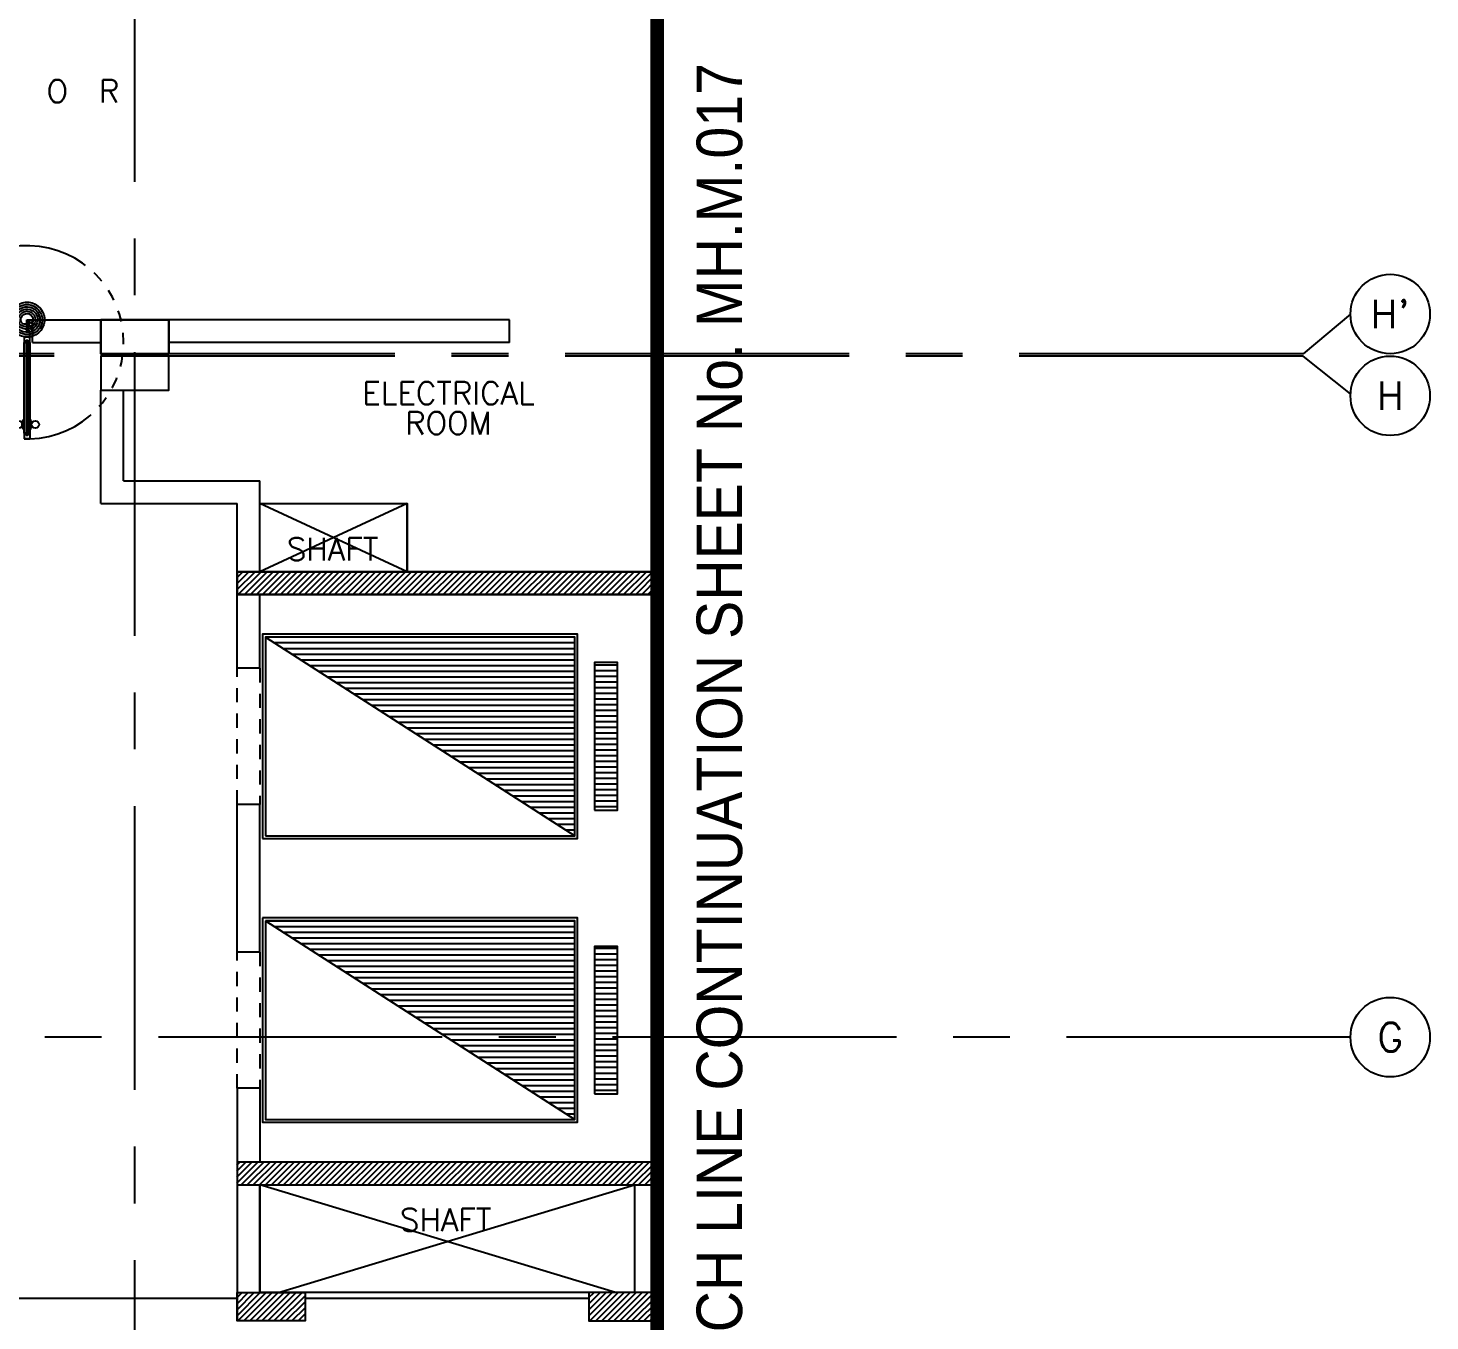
# Model space of a CAD drawing. Extents: x 417866242 to 417866861, y 43498051 to 43498155.
# Drawn here: x 417866848.37 to 417866860.72, y 43498101.52 to 43498112.91 of the extents above; entities that cross this region are included whole.
import ezdxf
from ezdxf.enums import TextEntityAlignment as Align

# ---------------------------------------------------------------- set-up
doc = ezdxf.new("R2010")
doc.units = 0
doc.header["$MEASUREMENT"] = 0
for name, pattern in [('CENTER2', [1.125, 0.75, -0.125, 0.125, -0.125]), ('CENTERX2', [4, 2.5, -0.5, 0.5, -0.5]), ('HIDDEN', [0.375, 0.25, -0.125]), ('HIDDEN2', [0.1875, 0.125, -0.0625])]:
    doc.linetypes.add(name, pattern=pattern)
doc.layers.get('0').update_dxf_attribs({"linetype": 'CONTINUOUS'})
for name, color, linetype in [('AX', 11, 'CONTINUOUS'), ('AX-CR', 7, 'CONTINUOUS'), ('AX-TXT', 2, 'CONTINUOUS'), ('AXES', 11, 'CENTERX2'), ('COL', 11, 'CONTINUOUS'), ('DOOR', 11, 'CONTINUOUS'), ('ELEV', 2, 'CONTINUOUS'), ('HAT', 11, 'CONTINUOUS'), ('HIDDEN', 11, 'HIDDEN2'), ('LIFTS', 11, 'CONTINUOUS'), ('RM-NAME', 11, 'CONTINUOUS'), ('SHAFT', 11, 'CONTINUOUS'), ('TXT1', 2, 'CONTINUOUS'), ('WALL', 11, 'CONTINUOUS')]:
    doc.layers.add(name, color=color, linetype=linetype)
doc.styles.add('ROMANS', font='ROMANS.shx', dxfattribs={"width": 0.6})
doc.styles.add('TTXT', font='ARIAL.TTF', dxfattribs={"width": 0.6})

# ---------------------------------------------------------------- blocks, each defined once
blk = doc.blocks.new('*X50')
at = {"color": 0}
for p, q in [((503898.8980285886, 131750), (506611.9327893695, 131750)), ((503976.7551405845, 131700), (506611.9327893695, 131700)), ((504054.6122525804, 131650), (506611.9327893695, 131650)), ((504132.4693645762, 131600), (506611.9327893695, 131600)), ((504210.3264765721, 131550), (506611.9327893695, 131550)), ((504288.183588568, 131500), (506611.9327893695, 131500)), ((504366.0407005639, 131450), (506611.9327893695, 131450)), ((504443.8978125597, 131400), (506611.9327893695, 131400)), ((504521.7549245557, 131350), (506611.9327893695, 131350)), ((504599.6120365515, 131300), (506611.9327893695, 131300)), ((504677.4691485474, 131250), (506611.9327893695, 131250)), ((504755.3262605433, 131200), (506611.9327893695, 131200)), ((504833.1833725392, 131150), (506611.9327893695, 131150)), ((504911.040484535, 131100), (506611.9327893695, 131100)), ((504988.8975965309, 131050), (506611.9327893695, 131050)), ((505066.7547085268, 131000), (506611.9327893695, 131000)), ((505144.6118205227, 130950), (506611.9327893695, 130950)), ((505222.4689325186, 130900), (506611.9327893695, 130900)), ((505300.3260445144, 130850), (506611.9327893695, 130850)), ((505378.1831565103, 130800), (506611.9327893695, 130800)), ((505456.0402685062, 130750), (506611.9327893695, 130750)), ((505533.8973805021, 130700), (506611.9327893695, 130700)), ((505611.7544924979, 130650), (506611.9327893695, 130650)), ((505689.6116044939, 130600), (506611.9327893695, 130600)), ((505767.4687164897, 130550), (506611.9327893695, 130550)), ((505845.3258284856, 130500), (506611.9327893695, 130500)), ((505923.1829404815, 130450), (506611.9327893695, 130450)), ((506001.0400524774, 130400), (506611.9327893695, 130400)), ((506078.8971644733, 130350), (506611.9327893695, 130350)), ((506156.7542764691, 130300), (506611.9327893695, 130300)), ((506234.611388465, 130250), (506611.9327893695, 130250)), ((506312.4685004609, 130200), (506611.9327893695, 130200)), ((506390.3256124568, 130150), (506611.9327893695, 130150)), ((506468.1827244526, 130100), (506611.9327893695, 130100)), ((506546.0398364485, 130050), (506611.9327893695, 130050))]:
    blk.add_line(p, q, dxfattribs=at)
blk = doc.blocks.new('*X49')
at = {"color": 0}
for p, q in [((140176.4757005259, 227700), (140376.4757005259, 227700)), ((140176.4757005259, 227650), (140376.4757005259, 227650)), ((140176.4757005259, 227600), (140376.4757005259, 227600)), ((140176.4757005259, 227550), (140376.4757005259, 227550)), ((140176.4757005259, 227500), (140376.4757005259, 227500)), ((140176.4757005259, 227450), (140376.4757005259, 227450)), ((140176.4757005259, 227400), (140376.4757005259, 227400)), ((140176.4757005259, 227350), (140376.4757005259, 227350)), ((140176.4757005259, 227300), (140376.4757005259, 227300)), ((140176.4757005259, 227250), (140376.4757005259, 227250)), ((140176.4757005259, 227200), (140376.4757005259, 227200)), ((140176.4757005259, 227150), (140376.4757005259, 227150)), ((140176.4757005259, 227100), (140376.4757005259, 227100)), ((140176.4757005259, 227050), (140376.4757005259, 227050)), ((140176.4757005259, 227000), (140376.4757005259, 227000)), ((140176.4757005259, 226950), (140376.4757005259, 226950)), ((140176.4757005259, 226900), (140376.4757005259, 226900)), ((140176.4757005259, 226850), (140376.4757005259, 226850)), ((140176.4757005259, 226800), (140376.4757005259, 226800)), ((140176.4757005259, 226750), (140376.4757005259, 226750)), ((140176.4757005259, 226700), (140376.4757005259, 226700)), ((140176.4757005259, 226650), (140376.4757005259, 226650)), ((140176.4757005259, 226600), (140376.4757005259, 226600)), ((140176.4757005259, 226550), (140376.4757005259, 226550)), ((140176.4757005259, 226500), (140376.4757005259, 226500)), ((140176.4757005259, 226450), (140376.4757005259, 226450))]:
    blk.add_line(p, q, dxfattribs=at)
blk = doc.blocks.new('A$C272A55A0')
at = {"layer": 'DOOR', "color": 0, "linetype": 'ByBlock'}
for p, q in [((-0.0001203324354719371, 900.3541752648598), (-0.0001203324500238523, 1050.354175264831)), ((49.99987966756453, 1050.354175264918), (-0.0001203324354719371, 1050.354175264918)), ((49.99987966756453, 950.354175264918), (49.99987966756453, 1050.354175264918)), ((1749.999879667535, 950.354175264918), (1749.999879667535, 1050.354175264918)), ((1749.999879667535, 1050.354175264918), (1799.999879667535, 1050.354175264918)), ((1799.999879667535, 1050.354175264918), (1799.999879667535, 900.354175264918)), ((-0.0001203324354719371, 900.354175264918), (24.99987966756453, 900.354175264918)), ((24.99987966756453, 950.354175264918), (49.99987966756453, 950.354175264918)), ((24.99987966756453, 900.354175264918), (24.99987966756453, 950.354175264918)), ((74.99987966756453, 900.354175264918), (24.99987966756453, 900.354175264918)), ((24.99987966756453, 850.354175264918), (24.99987966756453, 900.354175264918)), ((57.99987966756453, 870.354175264918), (41.99987966756453, 870.354175264918)), ((41.99987966756453, 870.354175264918), (41.99987966756453, 850.354175264918)), ((57.99987966756453, 850.354175264918), (57.99987966756453, 870.354175264918)), ((74.99987966756453, 900.354175264918), (74.99987966756453, 850.354175264918)), ((1724.999879667535, 900.354175264918), (1774.999879667535, 900.354175264918)), ((1724.999879667535, 900.354175264918), (1724.999879667535, 850.354175264918)), ((1741.999879667535, 870.354175264918), (1757.999879667535, 870.354175264918)), ((1741.999879667535, 850.354175264918), (1741.999879667535, 870.354175264918)), ((1774.999879667535, 950.354175264918), (1749.999879667535, 950.354175264918)), ((1757.999879667535, 870.354175264918), (1757.999879667535, 850.354175264918)), ((1774.999879667535, 900.354175264918), (1774.999879667535, 950.354175264918)), ((1799.999879667535, 900.354175264918), (1774.999879667535, 900.354175264918)), ((1774.999879667535, 850.354175264918), (1774.999879667535, 900.354175264918)), ((41.99987966756453, 850.354175264918), (24.99987966756453, 850.354175264918)), ((74.99987966756453, 850.354175264918), (57.99987966756453, 850.354175264918)), ((1724.999879667535, 850.354175264918), (1741.999879667535, 850.354175264918)), ((1757.999879667535, 850.354175264918), (1774.999879667535, 850.354175264918)), ((1717.799879667495, 160.1117180435103), (1708.799879667495, 160.1117180435103)), ((1708.799879667495, 95.31171804352198), (1708.799879667495, 160.1117180435103)), ((1724.999879667535, 172.7117180435162), (1717.799879667495, 172.7117180435162)), ((1717.799879667495, 172.7117180435162), (1717.799879667495, 82.71171804351616)), ((1717.799879667495, 95.31171804352198), (1717.799879667495, 160.1117180435103)), ((1774.999879667535, 172.7117180435162), (1782.199879667576, 172.7117180435162)), ((1782.199879667576, 172.7117180435162), (1782.199879667576, 82.71171804351616)), ((1782.199879667576, 160.1117180435103), (1791.199879667576, 160.1117180435103)), ((1782.199879667576, 95.31171804352198), (1782.199879667576, 160.1117180435103)), ((1791.199879667576, 95.31171804352198), (1791.199879667576, 160.1117180435103)), ((24.99987966756453, 50.35417526491801), (41.99987966753542, 50.35417526491801)), ((24.99987966756453, 50.35417526491801), (24.99987966756453, 0.3541752649180125)), ((24.99987966756453, 0.3541752649180125), (74.99987966756453, 0.3541752649180125)), ((74.99987966756453, 0.3541752649180125), (24.99987966756453, 0.3541752649180125)), ((41.99987966753542, 50.35417526491801), (41.99987966753542, 30.35417526491801)), ((41.99987966756453, 30.35417526491801), (57.99987966756453, 30.35417526491801)), ((57.99987966756453, 50.35417526491801), (74.99987966756453, 50.35417526491801)), ((57.99987966756453, 50.35417526491801), (57.99987966756453, 30.35417526491801)), ((74.99987966756453, 50.35417526491801), (74.99987966704066, 0.3541752648889087)), ((1717.799879667495, 95.31171804352198), (1708.799879667495, 95.31171804352198)), ((1724.999879667535, 82.71171804351616), (1717.799879667495, 82.71171804351616)), ((1741.999879667535, 50.35417526491801), (1724.999879667535, 50.35417526491801)), ((1724.999879667535, 50.35417526491801), (1724.999879668059, 0.3541752648889087)), ((1774.999879667535, 0.3541752649180125), (1724.999879667535, 0.3541752649180125)), ((1724.999879667535, 0.3541752649180125), (1774.999879667535, 0.3541752649180125)), ((1741.999879667535, 50.35417526491801), (1741.999879667535, 30.35417526491801)), ((1757.999879667535, 30.35417526491801), (1741.999879667535, 30.35417526491801)), ((1774.999879667535, 50.35417526491801), (1757.999879667565, 50.35417526491801)), ((1757.999879667565, 50.35417526491801), (1757.999879667565, 30.35417526491801)), ((1774.999879667535, 82.71171804351616), (1782.199879667576, 82.71171804351616)), ((1774.999879667535, 50.35417526491801), (1774.999879667535, 0.3541752649180125)), ((1782.199879667576, 95.31171804352198), (1791.199879667576, 95.31171804352198))]:
    blk.add_line(p, q, dxfattribs=at)
at = {"layer": 'DOOR', "color": 9, "linetype": 'ByBlock'}
for p, q in [((49.99987966756453, 1050.354175264918), (-0.0001203324354719371, 1010.208440949064)), ((49.99987966756453, 1050.354175264918), (-0.0001203324354719371, 936.6442452724732)), ((49.99987966756453, 1050.354175264918), (36.64259362407029, 950.354175264918)), ((1749.999879667535, 1050.354175264918), (1799.999879667535, 1010.208440949064)), ((1749.999879667535, 1050.354175264918), (1799.999879667535, 936.6442452724732)), ((1749.999879667535, 1050.354175264918), (1763.35716571103, 950.354175264918))]:
    blk.add_line(p, q, dxfattribs=at)
at = {"layer": 'DOOR', "linetype": 'ByBlock'}
for p, q in [((24.99987966756453, 850.354175264918), (24.99987966756453, 50.35417526491801)), ((41.99987966756453, 850.354175264918), (41.99987966753542, 50.35417526491801)), ((57.99987966756453, 850.354175264918), (57.99987966756453, 50.35417526491801)), ((74.99987966756453, 50.35417526491801), (74.99987966756453, 850.354175264918)), ((1724.999879667535, 50.35417526491801), (1724.999879667535, 850.354175264918)), ((1741.999879667535, 850.354175264918), (1741.999879667535, 50.35417526491801)), ((1757.999879667535, 850.354175264918), (1757.999879667565, 50.35417526491801)), ((1774.999879667535, 850.354175264918), (1774.999879667535, 50.35417526491801))]:
    blk.add_line(p, q, dxfattribs=at)
at = {"layer": 'DOOR', "color": 0, "linetype": 'ByBlock'}
for centre in [(1676.468935452576, 127.7117180435162), (1823.530823882553, 127.7117180435162)]:
    blk.add_circle(centre, 32.39999999998526, dxfattribs=at)
at = {"layer": 'DOOR', "color": 9, "linetype": 'ByBlock'}
for centre, radius, start, end in [((49.99987966756453, 1050.354175264918), 54.40195781277725, 203.2073828919769, 270), ((49.99987966756453, 1050.354175264918), 74.40195781277725, 227.7764264168309, 270), ((49.99987966756453, 1050.354175264918), 34.40195781277725, 180, 270), ((49.99987966756453, 1050.354175264918), 14.40195781277725, 180, 270), ((1749.999879667535, 1050.354175264918), 14.40195781277725, 270, 0), ((1749.999879667535, 1050.354175264918), 34.40195781277725, 270, 0), ((1749.999879667535, 1050.354175264918), 54.40195781277725, 270, 336.7926171080232), ((1749.999879667535, 1050.354175264918), 74.40195781277725, 270, 312.2235735831691), ((49.99987966756453, 1050.354175264918), 94.40195781277725, 238.0181880330829, 270), ((49.99987966756453, 1050.354175264918), 114.4019578127773, 244.083841882062, 257.3774258712915), ((49.99987966756453, 1050.354175264918), 134.4019578127773, 248.1598493930308, 259.2800236451595), ((49.99987966756453, 1050.354175264918), 154.4019578127773, 251.1052885492919, 256.2857707775486), ((1749.999879667535, 1050.354175264918), 94.40195781277725, 270, 301.9818119669171), ((1749.999879667535, 1050.354175264918), 114.4019578127773, 282.6225741287084, 295.916158117938), ((1749.999879667535, 1050.354175264918), 134.4019578127773, 280.7199763548405, 291.8401506069692), ((1749.999879667535, 1050.354175264918), 154.4019578127773, 283.7142292224514, 288.8947114507081)]:
    blk.add_arc(centre, radius, start, end, dxfattribs=at)
at = {"layer": 'DOOR', "linetype": 'HIDDEN', "ltscale": 0.5}
for centre, radius, start, end in [((49.99987966756453, 851.395841931575), 851.4087845464003, 268.3173765331032, 3.296482377102192), ((1749.999879667521, 851.3958419315459), 851.4087845463584, 176.7035176228957, 271.6826234668978)]:
    blk.add_arc(centre, radius, start, end, dxfattribs=at)
at = {"layer": 'WALL', "linetype": 'ByBlock'}
blk.add_line((1799.999879667565, 900.3541752650344), (1799.99987966755, 1050.354175265005), dxfattribs=at)
blk = doc.blocks.new('AXL')
at = {"layer": 'AX-CR'}
blk.add_circle((-350.0000000000018, 0), 350.0000000000014, dxfattribs=at)
at = {"layer": 'AX-TXT', "style": 'ROMANS'}
blk.add_attdef('AX', text='', height=250, dxfattribs=at).set_placement((-350.0000000000018, 0), align=Align.MIDDLE)
blk = doc.blocks.new('RM1')
at = {"layer": 'RM-NAME', "style": 'ROMANS'}
for tag, p in [('ROOMNAME1', (0, 323.8095238059759)), ('ROOMNAME2', (0, 0))]:
    blk.add_attdef(tag, text='', height=200, dxfattribs=at).set_placement(p, align=Align.MIDDLE)
blk = doc.blocks.new('*X71')
at = {"color": 0}
for p, q in [((197838.5567844536, 138812.8182249065), (198025.4725333587, 138999.7339738117)), ((197838.5567844536, 138865.8512334955), (197972.4395247698, 138999.7339738117)), ((197838.5567844536, 138918.8842420845), (197919.4065161808, 138999.7339738117)), ((197838.5567844536, 138971.9172506735), (197866.3735075918, 138999.7339738117)), ((197878.5055419477, 138799.7339738117), (198078.5055419477, 138999.7339738117)), ((197931.5385505367, 138799.7339738117), (198131.5385505367, 138999.7339738117)), ((197984.5715591257, 138799.7339738117), (198184.5715591257, 138999.7339738117)), ((198037.6045677147, 138799.7339738117), (198237.6045677147, 138999.7339738117)), ((198090.6375763037, 138799.7339738117), (198290.6375763037, 138999.7339738117)), ((198143.6705848927, 138799.7339738117), (198343.6705848927, 138999.7339738117)), ((198196.7035934817, 138799.7339738117), (198396.7035934817, 138999.7339738117)), ((198249.7366020707, 138799.7339738117), (198449.7366020707, 138999.7339738117)), ((198302.7696106597, 138799.7339738117), (198502.7696106597, 138999.7339738117)), ((198355.8026192487, 138799.7339738117), (198555.8026192487, 138999.7339738117)), ((198408.8356278376, 138799.7339738117), (198608.8356278376, 138999.7339738117)), ((198461.8686364266, 138799.7339738117), (198661.8686364266, 138999.7339738117)), ((198514.9016450156, 138799.7339738117), (198714.9016450156, 138999.7339738117)), ((198567.9346536046, 138799.7339738117), (198767.9346536046, 138999.7339738117)), ((198620.9676621936, 138799.7339738117), (198820.9676621936, 138999.7339738117)), ((198674.0006707826, 138799.7339738117), (198874.0006707826, 138999.7339738117)), ((198727.0336793716, 138799.7339738117), (198927.0336793716, 138999.7339738117)), ((198780.0666879606, 138799.7339738117), (198980.0666879606, 138999.7339738117)), ((198833.0996965496, 138799.7339738117), (199033.0996965496, 138999.7339738117)), ((198886.1327051386, 138799.7339738117), (199086.1327051386, 138999.7339738117)), ((198939.1657137275, 138799.7339738117), (199139.1657137276, 138999.7339738117)), ((198992.1987223165, 138799.7339738117), (199192.1987223165, 138999.7339738117)), ((199045.2317309055, 138799.7339738117), (199245.2317309055, 138999.7339738117)), ((199098.2647394945, 138799.7339738117), (199298.2647394945, 138999.7339738117)), ((199151.2977480835, 138799.7339738117), (199351.2977480835, 138999.7339738117)), ((199204.3307566725, 138799.7339738117), (199404.3307566725, 138999.7339738117)), ((199257.3637652615, 138799.7339738117), (199457.3637652615, 138999.7339738117)), ((199310.3967738505, 138799.7339738117), (199510.3967738505, 138999.7339738117)), ((199363.4297824395, 138799.7339738117), (199563.4297824395, 138999.7339738117)), ((199416.4627910285, 138799.7339738117), (199616.4627910285, 138999.7339738117)), ((199469.4957996175, 138799.7339738117), (199669.4957996175, 138999.7339738117)), ((199522.5288082064, 138799.7339738117), (199722.5288082064, 138999.7339738117)), ((199575.5618167954, 138799.7339738117), (199775.5618167954, 138999.7339738117)), ((199628.5948253844, 138799.7339738117), (199828.5948253844, 138999.7339738117)), ((199681.6278339734, 138799.7339738117), (199881.6278339734, 138999.7339738117)), ((199734.6608425624, 138799.7339738117), (199934.6608425624, 138999.7339738117)), ((199787.6938511514, 138799.7339738117), (199987.6938511514, 138999.7339738117)), ((199840.7268597404, 138799.7339738117), (200040.7268597404, 138999.7339738117)), ((199893.7598683294, 138799.7339738117), (200093.7598683294, 138999.7339738117)), ((199946.7928769184, 138799.7339738117), (200146.7928769184, 138999.7339738117)), ((199999.8258855074, 138799.7339738117), (200199.8258855074, 138999.7339738117)), ((200052.8588940963, 138799.7339738117), (200252.8588940964, 138999.7339738117)), ((200105.8919026853, 138799.7339738117), (200305.8919026853, 138999.7339738117)), ((200158.9249112743, 138799.7339738117), (200358.9249112743, 138999.7339738117)), ((200211.9579198633, 138799.7339738117), (200411.9579198633, 138999.7339738117)), ((200264.9909284523, 138799.7339738117), (200464.9909284523, 138999.7339738117)), ((200318.0239370413, 138799.7339738117), (200518.0239370413, 138999.7339738117)), ((200371.0569456303, 138799.7339738117), (200571.0569456303, 138999.7339738117)), ((200424.0899542193, 138799.7339738117), (200624.0899542193, 138999.7339738117)), ((200477.1229628083, 138799.7339738117), (200677.1229628083, 138999.7339738117)), ((200530.1559713973, 138799.7339738117), (200730.1559713973, 138999.7339738117)), ((200583.1889799863, 138799.7339738117), (200783.1889799863, 138999.7339738117)), ((200636.2219885752, 138799.7339738117), (200836.2219885753, 138999.7339738117)), ((200689.2549971642, 138799.7339738117), (200889.2549971642, 138999.7339738117)), ((200742.2880057532, 138799.7339738117), (200942.2880057532, 138999.7339738117)), ((200795.3210143422, 138799.7339738117), (200995.3210143422, 138999.7339738117)), ((200848.3540229312, 138799.7339738117), (201048.3540229312, 138999.7339738117)), ((200901.3870315202, 138799.7339738117), (201101.3870315202, 138999.7339738117)), ((200954.4200401092, 138799.7339738117), (201154.4200401092, 138999.7339738117)), ((201007.4530486982, 138799.7339738117), (201207.4530486982, 138999.7339738117)), ((201060.4860572872, 138799.7339738117), (201260.4860572872, 138999.7339738117)), ((201113.5190658762, 138799.7339738117), (201313.5190658762, 138999.7339738117)), ((201166.5520744651, 138799.7339738117), (201366.5520744652, 138999.7339738117)), ((201219.5850830541, 138799.7339738117), (201419.5850830542, 138999.7339738117)), ((201272.6180916431, 138799.7339738117), (201472.6180916431, 138999.7339738117)), ((201325.6511002321, 138799.7339738117), (201525.6511002321, 138999.7339738117)), ((201378.6841088211, 138799.7339738117), (201538.5557043094, 138959.6055692999)), ((201431.7171174101, 138799.7339738117), (201538.5557043094, 138906.5725607109)), ((201484.7501259991, 138799.7339738117), (201538.5557043094, 138853.5395521219))]:
    blk.add_line(p, q, dxfattribs=at)
blk = doc.blocks.new('*X70')
at = {"color": 0}
for p, q in [((197838.5567844536, 143638.8220065047), (197999.4687517605, 143799.7339738116)), ((197838.5567844536, 143691.8550150937), (197946.4357431715, 143799.7339738116)), ((197838.5567844536, 143744.8880236827), (197893.4027345825, 143799.7339738116)), ((197852.5017603495, 143599.7339738117), (198052.5017603495, 143799.7339738116)), ((197905.5347689385, 143599.7339738117), (198105.5347689385, 143799.7339738116)), ((197958.5677775275, 143599.7339738117), (198158.5677775275, 143799.7339738116)), ((198011.6007861165, 143599.7339738117), (198211.6007861165, 143799.7339738116)), ((198064.6337947055, 143599.7339738117), (198264.6337947055, 143799.7339738116)), ((198117.6668032945, 143599.7339738117), (198317.6668032945, 143799.7339738116)), ((198170.6998118834, 143599.7339738117), (198370.6998118834, 143799.7339738116)), ((198223.7328204724, 143599.7339738117), (198423.7328204724, 143799.7339738116)), ((198276.7658290614, 143599.7339738117), (198476.7658290614, 143799.7339738116)), ((198329.7988376504, 143599.7339738117), (198529.7988376504, 143799.7339738116)), ((198382.8318462394, 143599.7339738117), (198582.8318462394, 143799.7339738116)), ((198435.8648548284, 143599.7339738116), (198635.8648548284, 143799.7339738116)), ((198488.8978634174, 143599.7339738116), (198688.8978634174, 143799.7339738116)), ((198541.9308720064, 143599.7339738116), (198741.9308720064, 143799.7339738116)), ((198594.9638805954, 143599.7339738116), (198794.9638805954, 143799.7339738116)), ((198647.9968891844, 143599.7339738116), (198847.9968891844, 143799.7339738116)), ((198701.0298977734, 143599.7339738116), (198901.0298977734, 143799.7339738116)), ((198754.0629063623, 143599.7339738116), (198954.0629063623, 143799.7339738116)), ((198807.0959149514, 143599.7339738116), (199007.0959149514, 143799.7339738116)), ((198860.1289235403, 143599.7339738116), (199060.1289235403, 143799.7339738116)), ((198913.1619321293, 143599.7339738116), (199113.1619321293, 143799.7339738116)), ((198966.1949407183, 143599.7339738116), (199166.1949407183, 143799.7339738116)), ((199019.2279493073, 143599.7339738116), (199219.2279493073, 143799.7339738116)), ((199072.2609578963, 143599.7339738116), (199272.2609578963, 143799.7339738116)), ((199125.2939664853, 143599.7339738116), (199325.2939664853, 143799.7339738116)), ((199178.3269750743, 143599.7339738116), (199378.3269750743, 143799.7339738116)), ((199231.3599836633, 143599.7339738116), (199431.3599836633, 143799.7339738116)), ((199284.3929922523, 143599.7339738116), (199484.3929922523, 143799.7339738116)), ((199337.4260008413, 143599.7339738116), (199537.4260008413, 143799.7339738116)), ((199390.4590094303, 143599.7339738116), (199590.4590094303, 143799.7339738116)), ((199443.4920180192, 143599.7339738116), (199643.4920180192, 143799.7339738116)), ((199496.5250266082, 143599.7339738116), (199696.5250266082, 143799.7339738116)), ((199549.5580351972, 143599.7339738116), (199749.5580351972, 143799.7339738116)), ((199602.5910437862, 143599.7339738116), (199802.5910437862, 143799.7339738116)), ((199655.6240523752, 143599.7339738116), (199855.6240523752, 143799.7339738116)), ((199708.6570609642, 143599.7339738116), (199908.6570609642, 143799.7339738116)), ((199761.6900695532, 143599.7339738116), (199961.6900695532, 143799.7339738116)), ((199814.7230781422, 143599.7339738116), (200014.7230781422, 143799.7339738116)), ((199867.7560867312, 143599.7339738116), (200067.7560867312, 143799.7339738116)), ((199920.7890953202, 143599.7339738116), (200120.7890953202, 143799.7339738116)), ((199973.8221039091, 143599.7339738116), (200173.8221039092, 143799.7339738116)), ((200026.8551124981, 143599.7339738116), (200226.8551124981, 143799.7339738116)), ((200079.8881210871, 143599.7339738116), (200279.8881210871, 143799.7339738116)), ((200132.9211296761, 143599.7339738116), (200332.9211296761, 143799.7339738116)), ((200185.9541382651, 143599.7339738116), (200385.9541382651, 143799.7339738116)), ((200238.9871468541, 143599.7339738116), (200438.9871468541, 143799.7339738116)), ((200292.0201554431, 143599.7339738116), (200492.0201554431, 143799.7339738116)), ((200345.0531640321, 143599.7339738116), (200545.0531640321, 143799.7339738116)), ((200398.0861726211, 143599.7339738116), (200598.0861726211, 143799.7339738116)), ((200451.1191812101, 143599.7339738116), (200651.1191812101, 143799.7339738116)), ((200504.1521897991, 143599.7339738116), (200704.1521897991, 143799.7339738116)), ((200557.185198388, 143599.7339738116), (200757.1851983881, 143799.7339738116)), ((200610.218206977, 143599.7339738116), (200810.218206977, 143799.7339738116)), ((200663.251215566, 143599.7339738116), (200863.251215566, 143799.7339738116)), ((200716.284224155, 143599.7339738116), (200916.284224155, 143799.7339738116)), ((200769.317232744, 143599.7339738116), (200969.317232744, 143799.7339738116)), ((200822.350241333, 143599.7339738116), (201022.350241333, 143799.7339738116)), ((200875.383249922, 143599.7339738116), (201075.383249922, 143799.7339738116)), ((200928.416258511, 143599.7339738116), (201128.416258511, 143799.7339738116)), ((200981.4492671, 143599.7339738116), (201181.4492671, 143799.7339738116)), ((201034.482275689, 143599.7339738116), (201234.482275689, 143799.7339738116)), ((201087.5152842779, 143599.7339738116), (201287.515284278, 143799.7339738116)), ((201140.5482928669, 143599.7339738116), (201340.548292867, 143799.7339738116)), ((201193.5813014559, 143599.7339738116), (201393.5813014559, 143799.7339738116)), ((201246.6143100449, 143599.7339738116), (201446.6143100449, 143799.7339738116)), ((201299.6473186339, 143599.7339738116), (201499.6473186339, 143799.7339738116)), ((201352.6803272229, 143599.7339738116), (201538.5557043094, 143785.6093508981)), ((201405.7133358119, 143599.7339738116), (201538.5557043094, 143732.5763423091)), ((201458.7463444009, 143599.7339738116), (201538.5557043094, 143679.5433337201)), ((201511.7793529899, 143599.7339738116), (201538.5557043094, 143626.5103251312))]:
    blk.add_line(p, q, dxfattribs=at)
blk = doc.blocks.new('C5')
at = {"layer": 'HAT', "linetype": 'ByBlock'}
h = blk.add_hatch(dxfattribs=at)
h.set_pattern_fill('ANSI31', color=256, scale=300, style=0)
h.set_pattern_definition([(45, (-223356.1822811712, -51411.00533739349), (-26.51650429449553, 26.51650429449553), [])])
h.paths.add_polyline_path([(300.0000000001455, 300.0000000000218), (0, 300.0000000000146), (0, 1.455191522836685e-11), (300.0000000001164, 3.637978807091713e-11)])
h.paths.add_polyline_path([(599.9999999999709, 300.0000000000073), (300.0000000001455, 300.0000000000073), (300.0000000000873, 4.365574568510056e-11), (600, 6.548361852765083e-11)])
at = {"layer": 'COL'}
blk.add_lwpolyline([(600, 300.0000000000509), (0, 300.0000000000218), (0, 2.91038304567337e-11), (600, 5.820766091346741e-11)], close=True, dxfattribs=at)

msp = doc.modelspace()

# ---------------------------------------------------------------- hatches: boundary and pattern name
at = {"layer": 'HAT'}
h = msp.add_hatch(dxfattribs=at)
h.set_pattern_fill('ANSI31', color=256, scale=0.3, style=0)
h.set_pattern_definition([(45, (417866572.8122962, 43498058.62875132), (-0.02651650429449553, 0.02651650429449554), [])])
h.paths.add_polyline_path([(417866850.8084796, 43498101.51975666), (417866850.8084796, 43498101.76975666), (417866850.2084796, 43498101.76975666), (417866850.2084796, 43498101.51975666)])
h = msp.add_hatch(dxfattribs=at)
h.set_pattern_fill('ANSI31', color=256, scale=0.3, style=0)
h.set_pattern_definition([(45, (417866575.9122952, 43498058.62875132), (-0.02651650429449553, 0.02651650429449554), [])])
h.paths.add_polyline_path([(417866853.9084785, 43498101.76975666), (417866853.3084785, 43498101.76975666), (417866853.3084785, 43498101.51975666), (417866853.9084785, 43498101.51975666)])

# ---------------------------------------------------------------- linework, layer by layer
at = {"layer": 'AXES'}
for p, q in [((417866849.3084787, 43498075.55546302), (417866849.3084787, 43498154.03293495)), ((417866860.015716, 43498110.38975666), (417866859.5986695, 43498110.03975666)), ((417866859.5986695, 43498110.03975666), (417866847.5084786, 43498110.03975666)), ((417866859.5986694, 43498110.01975666), (417866847.5084786, 43498110.01975666)), ((417866860.0161747, 43498109.68766844), (417866859.5986694, 43498110.01975666)), ((417866860.0157161, 43498104.01975666), (417866847.5084786, 43498104.01975666))]:
    msp.add_line(p, q, dxfattribs=at)
at = {"layer": 'COL'}
for points in [[(417866850.2084796, 43498108.11975666), (417866850.2084796, 43498107.91975666), (417866853.9084785, 43498107.91975666), (417866853.9084785, 43498108.11975666)], [(417866850.2084796, 43498102.91975666), (417866850.2084796, 43498102.71975666), (417866853.9084785, 43498102.71975666), (417866853.9084785, 43498102.91975666)]]:
    msp.add_lwpolyline(points, close=True, dxfattribs=at)
at = {"layer": 'COL', "color": 2}
for points in [[(417866850.2084796, 43498101.76975666), (417866850.8084796, 43498101.76975666), (417866850.8084796, 43498101.51975666), (417866850.2084796, 43498101.51975666)], [(417866853.9084785, 43498101.76975666), (417866853.3084785, 43498101.76975666), (417866853.3084785, 43498101.51975666), (417866853.9084785, 43498101.51975666)]]:
    msp.add_lwpolyline(points, close=True, dxfattribs=at)
at = {"layer": 'ELEV', "linetype": 'CENTER2', "const_width": 0.12}
msp.add_lwpolyline([(417866853.9100439, 43498077.68645038), (417866853.9100439, 43498144.69491987)], dxfattribs=at)
at = {"layer": 'HIDDEN'}
for p, q in [((417866850.2084797, 43498106.06975666), (417866850.2084797, 43498107.26975665)), ((417866850.4084797, 43498107.26975665), (417866850.4084797, 43498106.06975666)), ((417866850.2084797, 43498103.56975666), (417866850.2084797, 43498104.76975665)), ((417866850.4084797, 43498104.76975665), (417866850.4084797, 43498103.56975666))]:
    msp.add_line(p, q, dxfattribs=at)
at = {"layer": 'LIFTS'}
for p, q in [((417866850.4584797, 43498107.54475666), (417866853.1834786, 43498105.79475666)), ((417866850.4584797, 43498105.04475666), (417866853.1834786, 43498103.29475666))]:
    msp.add_line(p, q, dxfattribs=at)
for points in [[(417866850.4334797, 43498105.76975665), (417866853.2084786, 43498105.76975665), (417866853.2084786, 43498107.56975666), (417866850.4334797, 43498107.56975666)], [(417866850.4584797, 43498105.79475666), (417866853.1834786, 43498105.79475666), (417866853.1834786, 43498107.54475666), (417866850.4584797, 43498107.54475666)], [(417866853.3584786, 43498106.01975665), (417866853.5584786, 43498106.01975665), (417866853.5584786, 43498107.31975666), (417866853.3584786, 43498107.31975666)], [(417866850.4334797, 43498105.06975666), (417866850.4334797, 43498103.26975665), (417866853.2084786, 43498103.26975665), (417866853.2084786, 43498105.06975666)], [(417866850.4584797, 43498105.04475666), (417866850.4584797, 43498103.29475666), (417866853.1834786, 43498103.29475666), (417866853.1834786, 43498105.04475666)], [(417866853.3584786, 43498103.51975665), (417866853.5584786, 43498103.51975665), (417866853.5584786, 43498104.81975666), (417866853.3584786, 43498104.81975666)]]:
    msp.add_lwpolyline(points, close=True, dxfattribs=at)
at = {"layer": 'SHAFT'}
for p, q in [((417866851.7084797, 43498108.11975665), (417866850.4084797, 43498108.71975666)), ((417866851.7084797, 43498108.71975666), (417866850.4084797, 43498108.11975665)), ((417866850.6334786, 43498108.71975666), (417866851.7084797, 43498108.71975666)), ((417866851.7084797, 43498108.11975665), (417866851.7084797, 43498108.71975666)), ((417866853.5434787, 43498101.76975665), (417866850.4084797, 43498102.71975666)), ((417866850.5734797, 43498101.76975665), (417866853.7084786, 43498102.71975666))]:
    msp.add_line(p, q, dxfattribs=at)
at = {"layer": 'WALL'}
for p, q in [((417866848.4084786, 43498110.33975665), (417866849.0084786, 43498110.33975665)), ((417866848.4084786, 43498110.13975666), (417866848.4084786, 43498110.33975665)), ((417866852.6084786, 43498110.33975665), (417866849.6084786, 43498110.33975665)), ((417866852.6084786, 43498110.13975666), (417866852.6084786, 43498110.33975665)), ((417866848.4084786, 43498110.13975666), (417866849.0084786, 43498110.13975666)), ((417866852.6084786, 43498110.13975666), (417866849.6084786, 43498110.13975666)), ((417866849.0084786, 43498108.71975666), (417866849.0084786, 43498109.71975666)), ((417866849.2084786, 43498108.91975666), (417866849.2084786, 43498109.71975666)), ((417866849.0084786, 43498108.71975666), (417866849.0084786, 43498108.91975666)), ((417866849.0084786, 43498108.71975666), (417866849.0084786, 43498108.91975666)), ((417866849.0084786, 43498108.71975666), (417866849.0084786, 43498108.91975666)), ((417866849.2084786, 43498108.91975666), (417866850.4084797, 43498108.91975666)), ((417866850.4084797, 43498108.11975665), (417866850.4084797, 43498108.91975666)), ((417866849.0084786, 43498108.71975666), (417866850.2084797, 43498108.71975666)), ((417866850.2084797, 43498108.11975665), (417866850.2084797, 43498108.71975666)), ((417866850.4084797, 43498108.71975666), (417866850.6334786, 43498108.71975666)), ((417866850.2084797, 43498107.26975665), (417866850.2084797, 43498107.91975666)), ((417866850.4084797, 43498107.26975665), (417866850.4084797, 43498107.91975666)), ((417866850.4084797, 43498107.26975665), (417866850.2084797, 43498107.26975665)), ((417866850.2084797, 43498104.76975665), (417866850.2084797, 43498106.06975666)), ((417866850.4084797, 43498106.06975666), (417866850.2084797, 43498106.06975666)), ((417866850.4084797, 43498104.76975665), (417866850.4084797, 43498106.06975666)), ((417866850.4084797, 43498104.76975665), (417866850.2084797, 43498104.76975665)), ((417866850.2084797, 43498103.56975666), (417866850.2084797, 43498102.91975666)), ((417866850.4084797, 43498103.56975666), (417866850.2084797, 43498103.56975666)), ((417866850.4084797, 43498103.56975666), (417866850.4084797, 43498102.91975666)), ((417866850.2084797, 43498103.41975666), (417866850.2084797, 43498102.91975666)), ((417866850.2084797, 43498102.71975666), (417866850.2084797, 43498101.51975665)), ((417866850.2084797, 43498102.71975666), (417866850.2084797, 43498101.51975665)), ((417866850.4084797, 43498102.71975666), (417866850.4084797, 43498101.76975665)), ((417866845.9584786, 43498101.71975666), (417866850.2084797, 43498101.71975666)), ((417866850.8084797, 43498101.71975666), (417866853.3084786, 43498101.71975666))]:
    msp.add_line(p, q, dxfattribs=at)
at = {"layer": 'WALL', "linetype": 'ByBlock', "ltscale": 0.3}
for points in [[(417866849.0084786, 43498110.33975665), (417866849.6084786, 43498110.33975665), (417866849.6084786, 43498110.03975666), (417866849.0084786, 43498110.03975666)], [(417866849.6084786, 43498110.01975665), (417866849.0084786, 43498110.01975665), (417866849.0084786, 43498109.71975666), (417866849.6084786, 43498109.71975666)], [(417866850.2084797, 43498108.11975665), (417866853.9084786, 43498108.11975665), (417866853.9084786, 43498107.91975666), (417866850.2084797, 43498107.91975666)], [(417866850.2084797, 43498102.71975666), (417866853.9084786, 43498102.71975666), (417866853.9084786, 43498102.91975666), (417866850.2084797, 43498102.91975666)], [(417866850.4084797, 43498102.71975666), (417866853.7084786, 43498102.71975666), (417866853.7084786, 43498101.76975665), (417866850.4084797, 43498101.76975665)]]:
    msp.add_lwpolyline(points, close=True, dxfattribs=at)
at = {"layer": 'WALL', "color": 62, "linetype": 'ByBlock', "ltscale": 0.3}
msp.add_lwpolyline([(417866850.4084797, 43498108.71975666), (417866851.7084786, 43498108.71975666), (417866851.7084786, 43498108.11975715), (417866850.4084797, 43498108.11975715)], close=True, dxfattribs=at)

# ---------------------------------------------------------------- block references
at = {"layer": 'AX', "xscale": 0.0009999871253967285, "yscale": 0.001000002026557922, "zscale": 0.001}
for p, values in [((417866860.7157161, 43498110.38975666), {'AX': "H'"}), ((417866860.7157161, 43498109.66975666), {'AX': 'H'}), ((417866860.7157161, 43498104.01975666), {'AX': 'G'})]:
    msp.add_blockref('AXL', p, dxfattribs=at).add_auto_attribs(values)
at = {"layer": 'COL', "linetype": 'ByBlock', "xscale": 0.0009999871253967285, "yscale": 0.001000002026557922, "zscale": 0.001}
for p in [(417866849.0084785, 43498110.03975666), (417866849.0084785, 43498109.71975666)]:
    msp.add_blockref('C5', p, dxfattribs=at)
at = {"layer": 'DOOR', "color": 0, "linetype": 'ByBlock', "xscale": 0.0009999871253967285, "yscale": 0.001000002026557922, "zscale": 0.001}
msp.add_blockref('A$C272A55A0', (417866846.6084787, 43498109.28940248), dxfattribs=at)
at = {"layer": 'HAT', "xscale": 0.0009999871253967285, "yscale": 0.001000002026557922, "zscale": 0.001}
for name, p in [('*X70', (417866652.3699228, 43497964.32002269)), ('*X71', (417866652.3699228, 43497963.92002268))]:
    msp.add_blockref(name, p, dxfattribs=at)
at = {"layer": 'LIFTS', "color": 11, "xscale": 0.0009999871253967285, "yscale": 0.001000002026557922, "zscale": 0.001}
for name, p in [('*X50', (417866346.5715458, 43497975.79475666)), ('*X49', (417866713.1820029, 43497879.59998098)), ('*X50', (417866346.5715458, 43497973.29475666)), ('*X49', (417866713.1820029, 43497877.10360956))]:
    msp.add_blockref(name, p, dxfattribs=at)
at = {"layer": 'RM-NAME'}
ref = msp.add_blockref('RM1', (417866847.5405837, 43498112.35309793), dxfattribs=dict(at, xscale=0.0009999871253967285, yscale=0.001000002026557922, zscale=0.001))
ref.add_attrib('ROOMNAME2', 'C  O  R  R  I  D  O  R', dxfattribs={"height": 0.2, "style": 'ROMANS'}).set_placement((417866847.5405837, 43498112.35309793), align=Align.MIDDLE)
ref.add_attrib('ROOMNAME1', 'M  A  I  N', dxfattribs={"height": 0.2, "style": 'ROMANS'}).set_placement((417866847.5405837, 43498112.67690746), align=Align.MIDDLE)
ref = msp.add_blockref('RM1', (417866852.0716363, 43498109.47255693), dxfattribs=dict(at, xscale=0.0009999871253967285, yscale=0.001000002026557922, zscale=0.001))
ref.add_attrib('ROOMNAME2', 'ROOM', dxfattribs={"height": 0.2, "style": 'ROMANS'}).set_placement((417866852.0716363, 43498109.42954455), align=Align.MIDDLE)
ref.add_attrib('ROOMNAME1', 'ELECTRICAL', dxfattribs={"height": 0.2, "style": 'ROMANS'}).set_placement((417866852.0716363, 43498109.69247074), align=Align.MIDDLE)

# ---------------------------------------------------------------- texts
at = {"layer": 'RM-NAME', "style": 'ROMANS'}
for p in [(417866851.0506287, 43498108.31954923), (417866852.0471472, 43498102.41142517)]:
    msp.add_text('SHAFT', height=0.2, dxfattribs=at).set_placement(p, align=Align.MIDDLE)
at = {"layer": 'TXT1', "color": 6, "style": 'TTXT', "width": 0.9}
msp.add_text('MATCH LINE CONTINUATION SHEET No. MH.M.017', height=0.40118203125, rotation=90, dxfattribs=at).set_placement((417866854.6576526, 43498100.35454138))

doc.saveas('drawing.dxf')
